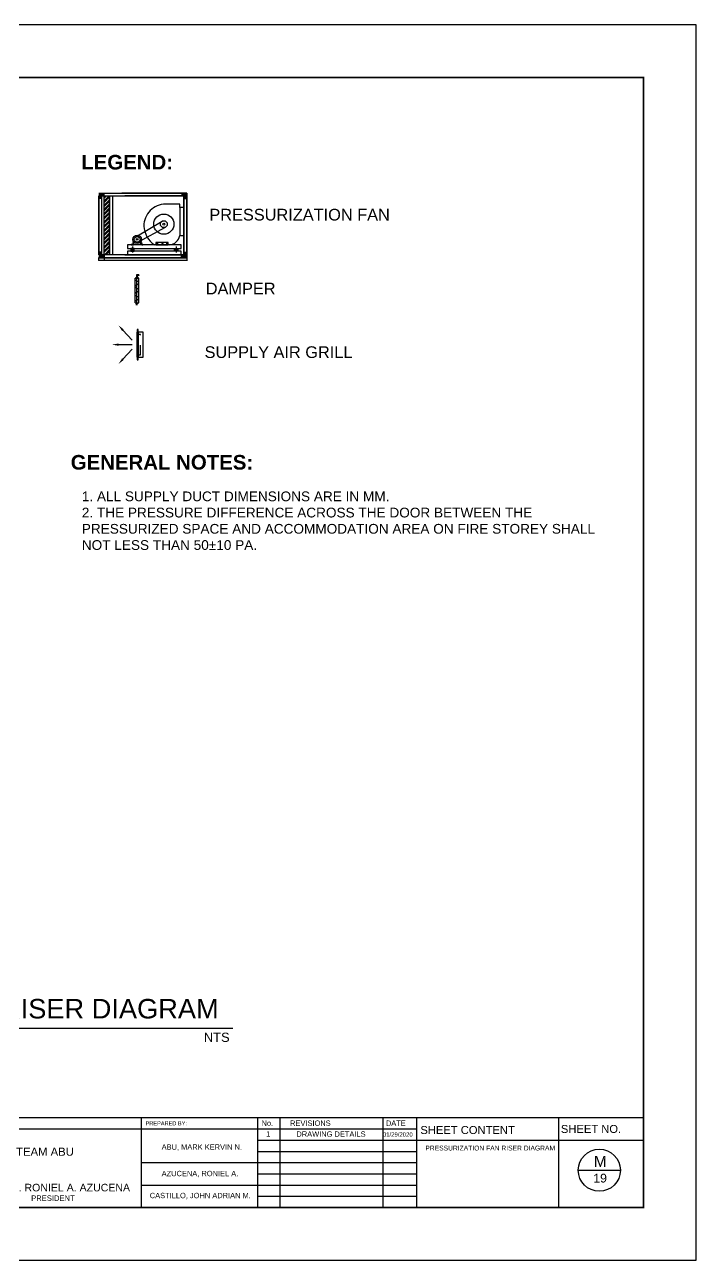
# Model space of a CAD drawing. Header units: inches. Extents: x 57.1 to 75, y 16.7 to 29.4.
# Drawn here: x 68.07 to 74.97, y 16.74 to 29.43 of the extents above; entities that cross this region are included whole.
import ezdxf

# ---------------------------------------------------------------- set-up
doc = ezdxf.new("R2010")
doc.units = ezdxf.units.IN
doc.header["$MEASUREMENT"] = 0
doc.linetypes.add('HIDDEN2', pattern=[0.1875, 0.125, -0.0625])
for name, color, linetype in [('.1', 1, 'Continuous'), ('01_AC-EQUIP', 206, 'Continuous'), ('A.C.VOLUM DAMPER', 7, 'Continuous'), ('template', 7, 'Continuous')]:
    doc.layers.add(name, color=color, linetype=linetype)
doc.layers.add('AC-13- HVAC GRILLES & DIFFUSSERS.', color=7, linetype='Continuous', lineweight=30)
doc.styles.add('arial', font='arial.ttf')

# ---------------------------------------------------------------- blocks, each defined once
blk = doc.blocks.new('A$C148533F6')
at = {"layer": '01_AC-EQUIP'}
for points in [[(-1.437, 1.105), (-1.437, 1.016), (-1.389, 1.016), (-1.389, 1.057), (-1.347, 1.057), (-1.347, 1.105)], [(0, 1.105), (0, 1.016), (-0.048, 1.016), (-0.048, 1.057), (-0.09, 1.057), (-0.09, 1.105)], [(-1.437, 0.048), (-1.437, 0.137), (-1.389, 0.137), (-1.389, 0.096), (-1.347, 0.096), (-1.347, 0.048)], [(-0.048, 0.096), (-0.048, 0.137), (0, 0.137), (0, 0.048), (-0.09, 0.048), (-0.09, 0.096)]]:
    blk.add_hatch(color=7, dxfattribs=at).paths.add_polyline_path(points)
h = blk.add_hatch(dxfattribs=at)
h.set_pattern_fill('ANSI32', scale=0.128124, style=0)
h.set_pattern_definition([(45, (-90.672903, -665.945964), (-0.0339739444, 0.0339739444), []), (45, (-90.650254, -665.945964), (-0.0339739444, 0.0339739444), [])])
h.paths.add_polyline_path([(-1.258, 1.057), (-1.347, 1.057), (-1.347, 0.096), (-1.258, 0.096)])
at = {"layer": '01_AC-EQUIP', "color": 7}
for p, q in [((-1.389, 1.016), (-1.437, 1.016)), ((-1.436, 1.105), (0, 1.105)), ((-1.436, 1.057), (-0.048, 1.057)), ((-1.388, 1.057), (-1.388, 0.096)), ((-1.347, 1.057), (-1.347, 1.105)), ((-1.347, 0.096), (-1.347, 1.057)), ((-1.258, 0.096), (-1.258, 1.057)), ((-1.21, 1.057), (-1.21, 0.096)), ((0, 1.105), (-1.057, 1.105)), ((-0.048, 1.057), (-1.009, 1.057)), ((-0.048, 0.096), (-0.048, 1.057)), ((-0.048, 1.057), (-0.048, 0.096)), ((-0.048, 1.016), (0, 1.016)), ((0, 0.048), (0, 1.105)), ((0, 1.105), (0, 0.048)), ((-0.113, 0.924), (-0.345, 0.924)), ((-0.113, 0.869), (-0.113, 0.924)), ((-0.832, 0.388), (-0.402, 0.645)), ((-0.785, 0.306), (-0.346, 0.547)), ((-0.891, 0.275), (-0.891, 0.246)), ((-0.886, 0.276), (-0.857, 0.276)), ((-0.885, 0.232), (-0.885, 0.133)), ((-0.729, 0.276), (-0.758, 0.276)), ((-0.724, 0.275), (-0.724, 0.246)), ((-0.505, 0.266), (-0.301, 0.266)), ((-0.469, 0.284), (-0.487, 0.284)), ((-0.478, 0.275), (-0.478, 0.292)), ((-0.478, 0.271), (-0.478, 0.25)), ((-0.387, 0.284), (-0.404, 0.284)), ((-0.396, 0.275), (-0.396, 0.292)), ((-0.396, 0.271), (-0.396, 0.25)), ((-0.313, 0.284), (-0.331, 0.284)), ((-0.322, 0.275), (-0.322, 0.292)), ((-0.322, 0.271), (-0.322, 0.25)), ((-0.172, 0.232), (-0.172, 0.133)), ((0, 0.048), (-1.438, 0.048)), ((-1.389, 0.137), (-1.437, 0.137)), ((-1.437, 0.048), (-1.437, 0.005)), ((0, 0.005), (-1.437, 0.005)), ((-0.048, 0.096), (-1.436, 0.096)), ((0, 0.043), (-1.434, 0.043)), ((-1.347, 0.096), (-1.347, 0.048)), ((-1.347, 0.096), (-1.347, 0.005)), ((-1.057, 0.048), (0, 0.048)), ((-1.009, 0.096), (-0.048, 0.096)), ((-0.09, 0.096), (-0.09, 0.048)), ((-0.048, 0.137), (0, 0.137)), ((0, 0.048), (0, 0))]:
    blk.add_line(p, q, dxfattribs=at)
for points in [[(-1.436, 1.057), (-1.436, 0.096)], [(-1.436, 0.096), (-1.436, 1.057)], [(-1.258, 1.057), (-1.258, 0.096)], [(-1.258, 0.096), (-1.258, 1.057)], [(-1.258, 0.096), (-1.258, 1.057)], [(-0.851, 0.295), (-0.869, 0.295), (-0.869, 0.266), (-0.747, 0.266), (-0.747, 0.295), (-0.764, 0.295)]]:
    blk.add_lwpolyline(points, dxfattribs=at)
for points in [[(-0.113, 0.869), (-0.113, 0.412), (-0.048, 0.412), (-0.048, 0.869)], [(-0.967, 0.199), (-0.091, 0.199), (-0.091, 0.258), (-0.967, 0.258)], [(-0.906, 0.258), (-0.869, 0.258), (-0.869, 0.266), (-0.906, 0.266)], [(-0.877, 0.295), (-0.877, 0.258), (-0.869, 0.258), (-0.869, 0.295)], [(-0.739, 0.295), (-0.739, 0.258), (-0.747, 0.258), (-0.747, 0.295)], [(-0.709, 0.258), (-0.747, 0.258), (-0.747, 0.266), (-0.709, 0.266)], [(-0.505, 0.258), (-0.301, 0.258), (-0.301, 0.295), (-0.505, 0.295)], [(-0.967, 0.096), (-0.091, 0.096), (-0.091, 0.155), (-0.967, 0.155)], [(-0.914, 0.155), (-0.857, 0.155), (-0.857, 0.199), (-0.914, 0.199)], [(-0.143, 0.155), (-0.2, 0.155), (-0.2, 0.199), (-0.143, 0.199)]]:
    blk.add_lwpolyline(points, close=True, dxfattribs=at)
for centre, radius in [((-0.373, 0.597), 0.165), ((-0.373, 0.597), 0.0567), ((-0.373, 0.597), 0.018), ((-0.808, 0.348), 0.0685), ((-0.808, 0.348), 0.0473), ((-0.808, 0.348), 0.0123), ((-0.478, 0.284), 0.00599), ((-0.396, 0.284), 0.00599), ((-0.322, 0.284), 0.00599)]:
    blk.add_circle(centre, radius, dxfattribs=at)
for centre, radius, start, end in [((-0.346, 0.572), 0.352, 89.8098, 181.0457), ((-0.294, 0.589), 0.405, 183.3325, 234.9147), ((-0.303, 0.45), 0.194, 276.938, 348.446)]:
    blk.add_arc(centre, radius, start, end, dxfattribs=at)
for points in [[(-0.906, 0.266), (-0.906, 0.258), (-0.877, 0.266), (-0.877, 0.258)], [(-0.877, 0.295), (-0.869, 0.295), (-0.877, 0.258), (-0.869, 0.258)], [(-0.739, 0.295), (-0.747, 0.295), (-0.739, 0.258), (-0.747, 0.258)], [(-0.709, 0.266), (-0.709, 0.258), (-0.739, 0.266), (-0.739, 0.258)], [(-0.857, 0.199), (-0.857, 0.155), (-0.914, 0.199), (-0.914, 0.155)], [(-0.2, 0.199), (-0.2, 0.155), (-0.143, 0.199), (-0.143, 0.155)]]:
    blk.add_solid(points, dxfattribs=at)
blk = doc.blocks.new('A$C180A56EA')
at = {"layer": 'A.C.VOLUM DAMPER'}
h = blk.add_hatch(dxfattribs=at)
h.set_pattern_fill('ANSI31', color=256, scale=0.001, style=0)
h.set_pattern_definition([(45, (129.5106855, -230.48025158), (-8.838834765e-05, 8.838834765e-05), [])])
h.paths.add_polyline_path([(0.0459, 0.0039), (0.0459, 0.0065), (0.0401, 0.0065), (0.0401, -0.0027), (0.0459, -0.0027), (0.0459, 0), (0.0603, 0), (0.0603, 0.0128), (0.057, 0.0128), (0.057, 0.0039)])
for p, q in [((-0.1242, 0.0032), (-0.1161, 0.0032)), ((-0.1161, 0.0004), (-0.119, 0.0032)), ((-0.1185, 0), (-0.1161, 0.0024)), ((-0.1161, 0.0015), (-0.1179, 0.0032)), ((-0.1174, 0), (-0.1161, 0.0013)), ((-0.1161, 0.0026), (-0.1168, 0.0032)), ((-0.1163, 0), (-0.1161, 0.0001)), ((-0.1161, 0.0001), (-0.1104, 0.0058)), ((-0.1161, 0.0013), (-0.1116, 0.0058)), ((-0.1161, 0.0024), (-0.1127, 0.0058)), ((-0.1161, -0.0026), (-0.1161, 0.0058)), ((-0.1161, 0.0035), (-0.1138, 0.0058)), ((-0.1161, 0.0058), (-0.1099, 0.0058)), ((-0.1161, 0.0057), (-0.116, 0.0058)), ((-0.1161, 0.0046), (-0.1149, 0.0058)), ((-0.1161, -0.001), (-0.1099, 0.0053)), ((-0.1099, -0.0014), (-0.1161, 0.0048)), ((-0.1161, -0.0021), (-0.1099, 0.0042)), ((-0.1099, -0.0026), (-0.1161, 0.0037)), ((-0.1109, -0.0026), (-0.1161, 0.0026)), ((-0.112, -0.0026), (-0.1161, 0.0015)), ((-0.1131, -0.0026), (-0.1161, 0.0004)), ((-0.1099, -0.0003), (-0.116, 0.0058)), ((-0.1156, -0.0026), (-0.1099, 0.0031)), ((-0.1099, 0.0008), (-0.1149, 0.0058)), ((-0.1145, -0.0026), (-0.1099, 0.002)), ((-0.1099, 0.0019), (-0.1138, 0.0058)), ((-0.1134, -0.0026), (-0.1099, 0.0009)), ((-0.1128, 0.0019), (0.0401, 0.0019)), ((-0.1099, 0.003), (-0.1127, 0.0058)), ((-0.1099, 0.0041), (-0.1116, 0.0058)), ((-0.1099, 0.0052), (-0.1105, 0.0058)), ((0.0401, 0.0121), (-0.1099, 0.0121)), ((-0.0882, 0.0113), (-0.0994, -0.0075)), ((-0.0768, 0.0113), (-0.0656, -0.0075)), ((-0.0402, 0.0113), (-0.0514, -0.0075)), ((-0.0284, 0.0113), (-0.0173, -0.0075)), ((0.0056, 0.0113), (-0.0056, -0.0075)), ((0.0174, 0.0113), (0.0286, -0.0075)), ((0.0459, 0.0065), (0.0401, 0.0065)), ((0.0401, 0.0065), (0.0401, -0.0027)), ((0.0459, 0.0039), (0.0459, 0.0065)), ((0.057, 0.0039), (0.0459, 0.0039)), ((0.0603, 0.0128), (0.057, 0.0128)), ((0.057, 0.0128), (0.057, 0.0039)), ((0.0603, 0.0128), (0.0603, 0)), ((-0.1242, 0), (-0.1161, 0)), ((-0.1142, -0.0026), (-0.1161, -0.0007)), ((-0.1153, -0.0026), (-0.1161, -0.0018)), ((-0.1099, -0.0026), (-0.1161, -0.0026)), ((-0.1123, -0.0026), (-0.1099, -0.0003)), ((-0.1111, -0.0026), (-0.1099, -0.0014)), ((-0.11, -0.0026), (-0.1099, -0.0025)), ((-0.1099, -0.0083), (0.0401, -0.0083)), ((0.0401, -0.0027), (0.0459, -0.0027)), ((0.0603, 0), (0.0459, 0)), ((0.0459, -0.0027), (0.0459, 0))]:
    blk.add_line(p, q, dxfattribs=at)
at = {"layer": 'A.C.VOLUM DAMPER', "extrusion": (0, 0, -1)}
for centre, major_axis, start_param, end_param in [((-0.0938, 0.0019), (0.00135, 0.00135), 3.926991, 7.068583), ((-0.0938, 0.0019), (-0.00135, 0.00135), 2.356195, 5.497787), ((-0.0712, 0.0019), (0.00135, 0.00135), 3.926991, 7.068583), ((-0.0712, 0.0019), (-0.00135, 0.00135), 2.356195, 5.497787), ((-0.0458, 0.0019), (0.00135, 0.00135), 3.926991, 7.068583), ((-0.0458, 0.0019), (-0.00135, 0.00135), 2.356195, 5.497787), ((-0.0228, 0.0019), (0.00135, 0.00135), 3.926991, 7.068583), ((-0.0228, 0.0019), (-0.00135, 0.00135), 2.356194, 5.497787), ((0, 0.0019), (0.00135, 0.00135), 3.926991, 7.068583), ((0, 0.0019), (0.00135, 0.00135), 0.785398, 3.926991), ((0.023, 0.0019), (0.00135, 0.00135), 3.926991, 7.068583), ((0.023, 0.0019), (-0.00135, 0.00135), 2.356195, 5.497787)]:
    blk.add_ellipse(centre, major_axis=major_axis, ratio=1, start_param=start_param, end_param=end_param, dxfattribs=at)
blk = doc.blocks.new('SAG')
for const_width in [0.03, 0.003]:
    blk.add_lwpolyline([(-0.5, 0), (-0.5, 0.2), (-0.6, 0.2), (-0.6, 0.235), (0.6, 0.235), (0.6, 0.2), (0.5, 0.2), (0.5, 0)], dxfattribs=dict(const_width=const_width))
for points in [[(0.6, 0.235), (-0.6, 0.235), (-0.6, 0.2), (0.6, 0.2)], [(-0.5, 0), (0.5, 0), (0.5, 0.2), (-0.5, 0.2)]]:
    blk.add_lwpolyline(points, close=True)
at = {"linetype": 'HIDDEN2', "const_width": 0.02}
blk.add_lwpolyline([(-0.5, 0.279), (0.5, 0.279)], dxfattribs=at)
at = {"linetype": 'HIDDEN2'}
blk.add_lwpolyline([(-0.4, 0.2), (-0.4, 0.1), (0.4, 0.1), (0.4, 0.2)], dxfattribs=at)
blk = doc.blocks.new('SR')
at = {"color": 8}
blk.add_line((13.31, -0.02), (3.38, -0.02), dxfattribs=at)
at = {"color": 7}
blk.add_solid([(13.31, -0.84), (13.31, 0.8), (18.23, -0.02)], dxfattribs=at)
blk = doc.blocks.new('A$C2DCB7148')
at = {"layer": 'AC-13- HVAC GRILLES & DIFFUSSERS.'}
for name, p, xscale, yscale, zscale, rotation in [('SR', (-152, 270), -27.27270000015738, 27.27269999997225, 27.2727, 312.8469994232207), ('SAG', (0, 250), 499.9995000000344, 499.9995000000344, 499.9995000000344, 90), ('SR', (-152, 230), 27.27270000011471, 27.27270000011471, 27.27270000011471, 227.1530005766962)]:
    blk.add_blockref(name, p, dxfattribs=dict(at, xscale=xscale, yscale=yscale, zscale=zscale, rotation=rotation))
at = {"layer": 'AC-13- HVAC GRILLES & DIFFUSSERS.', "xscale": -27.27270000008866, "yscale": 27.27269999997225, "zscale": 27.2727}
blk.add_blockref('SR', (-123, 251), dxfattribs=at)

msp = doc.modelspace()

# ---------------------------------------------------------------- linework, layer by layer
at = {"layer": '.1', "color": 0}
msp.add_line((74.968, 29.431), (57.073, 29.431), dxfattribs=at)
at = {"color": 2}
for p, q in [((69.207, 26.828), (69.242, 26.828)), ((69.207, 26.576), (69.242, 26.576))]:
    msp.add_line(p, q, dxfattribs=at)
msp.add_line((64.57, 19.126), (70.209, 19.126))
at = {"layer": 'template'}
for p, q in [((74.968, 16.741), (74.968, 29.431)), ((58.157, 18.206), (74.426, 18.206)), ((69.266, 18.206), (69.266, 17.283)), ((70.461, 18.206), (70.461, 17.283)), ((70.692, 18.206), (70.692, 17.283)), ((71.749, 18.206), (71.749, 17.283)), ((72.095, 18.206), (72.095, 17.283)), ((73.554, 18.206), (73.554, 17.283)), ((61.014, 18.091), (71.211, 18.091)), ((70.894, 18.091), (72.095, 18.091)), ((70.461, 17.976), (72.401, 17.976)), ((71.795, 17.976), (74.426, 17.976)), ((70.461, 17.86), (72.095, 17.86)), ((69.266, 17.745), (71.211, 17.745)), ((70.894, 17.745), (72.095, 17.745)), ((73.756, 17.666), (74.189, 17.666)), ((69.266, 17.514), (71.211, 17.514)), ((70.461, 17.63), (72.095, 17.63)), ((70.894, 17.514), (72.095, 17.514)), ((70.461, 17.399), (72.095, 17.399)), ((57.073, 16.741), (74.968, 16.741))]:
    msp.add_line(p, q, dxfattribs=at)
at = {"layer": 'template', "linetype": 'Continuous', "const_width": 0.0154}
msp.add_lwpolyline([(58.157, 17.283), (74.426, 17.283), (74.426, 28.889), (58.157, 28.889)], close=True, dxfattribs=at)
at = {"layer": 'template'}
msp.add_circle((73.973, 17.666), 0.216, dxfattribs=at)

# ---------------------------------------------------------------- block references
at = {"layer": '01_AC-EQUIP', "color": 105, "linetype": 'Continuous', "xscale": 0.6291069840501476, "yscale": 0.6291069840501476, "zscale": 0.6291069840501476}
msp.add_blockref('A$C148533F6', (69.735, 27.007), dxfattribs=at)
at = {"layer": 'A.C.VOLUM DAMPER', "xscale": -1.677618617775917, "yscale": 1.677618617775917, "zscale": 1.677618617775928, "rotation": 270}
msp.add_blockref('A$C180A56EA', (69.221, 26.76), dxfattribs=at)
at = {"layer": 'AC-13- HVAC GRILLES & DIFFUSSERS.', "xscale": 0.000518910542183013, "yscale": 0.000518910542183013, "zscale": 0.000518910542183013}
msp.add_blockref('A$C2DCB7148', (69.288, 26.015), dxfattribs=at)

# ---------------------------------------------------------------- texts
at = {"attachment_point": 1, "style": 'arial'}
for s, width, heights, insert, char_height in [('{\\fArial|b1|i0|c0|p34;LEGEND:}', 1.10179, [0.304], (68.652, 28.094), 0.15), ('PRESSURIZATION FAN', 3.55574, [0], (69.968, 27.54), 0.12), ('DAMPER', 2.71442, [0], (69.931, 26.781), 0.12), ('SUPPLY AIR GRILL', 3.31849, [0], (69.919, 26.128), 0.12), ('{\\fArial|b1|i0|c0|p34;GENERAL NOTES:}', 2.63972, [0], (68.544, 25.012), 0.15), ('1. ALL SUPPLY DUCT DIMENSIONS ARE IN MM.\\P2. THE PRESSURE DIFFERENCE ACROSS THE DOOR BETWEEN THE PRESSURIZED SPACE AND ACCOMMODATION AREA ON FIRE STOREY SHALL NOT LESS THAN 50±10 PA.', 5.5566, [0], (68.658, 24.637), 0.1), ('PRESSURIZATION FAN RISER DIAGRAM ', 5.5499, [0], (64.662, 19.425), 0.2), ('SCALE                                                                                                                                   NTS', 6.52262, [0], (64.646, 19.079), 0.095)]:
    msp.add_mtext_dynamic_manual_height_columns(s, width=width, gutter_width=1, heights=heights, dxfattribs=dict(at, insert=insert, char_height=char_height))
at = {"layer": 'template', "style": 'arial'}
for s, height, p in [('PREPARED BY: ', 0.0411, (69.313, 18.127)), ('No.', 0.0548, (70.504, 18.122)), ('REVISIONS', 0.0548, (70.797, 18.122)), ('DATE', 0.0548, (71.781, 18.122)), ('1', 0.0548, (70.551, 18.011)), ('DRAWING DETAILS', 0.0548, (70.862, 18.01)), ('01/29/2020', 0.0438, (71.75, 18.011)), ('SHEET CONTENT', 0.08221, (72.135, 18.038)), ('SHEET NO.', 0.0822, (73.578, 18.049)), ('TEAM ABU', 0.0829, (67.984, 17.815)), ('ABU, MARK KERVIN N.', 0.0548, (69.478, 17.877)), ('PRESSURIZATION FAN RISER DIAGRAM', 0.04932, (72.186, 17.869)), ('M', 0.113, (73.917, 17.7)), ('AZUCENA, RONIEL A.', 0.0548, (69.478, 17.605)), ('ENGR. RONIEL A. AZUCENA', 0.07758, (67.696, 17.449)), ('19', 0.09, (73.911, 17.54)), ('PRESIDENT', 0.0559, (68.138, 17.351)), ('CASTILLO, JOHN ADRIAN M.', 0.0548, (69.356, 17.379))]:
    msp.add_text(s, height=height, dxfattribs=at).set_placement(p)

doc.saveas('drawing.dxf')
